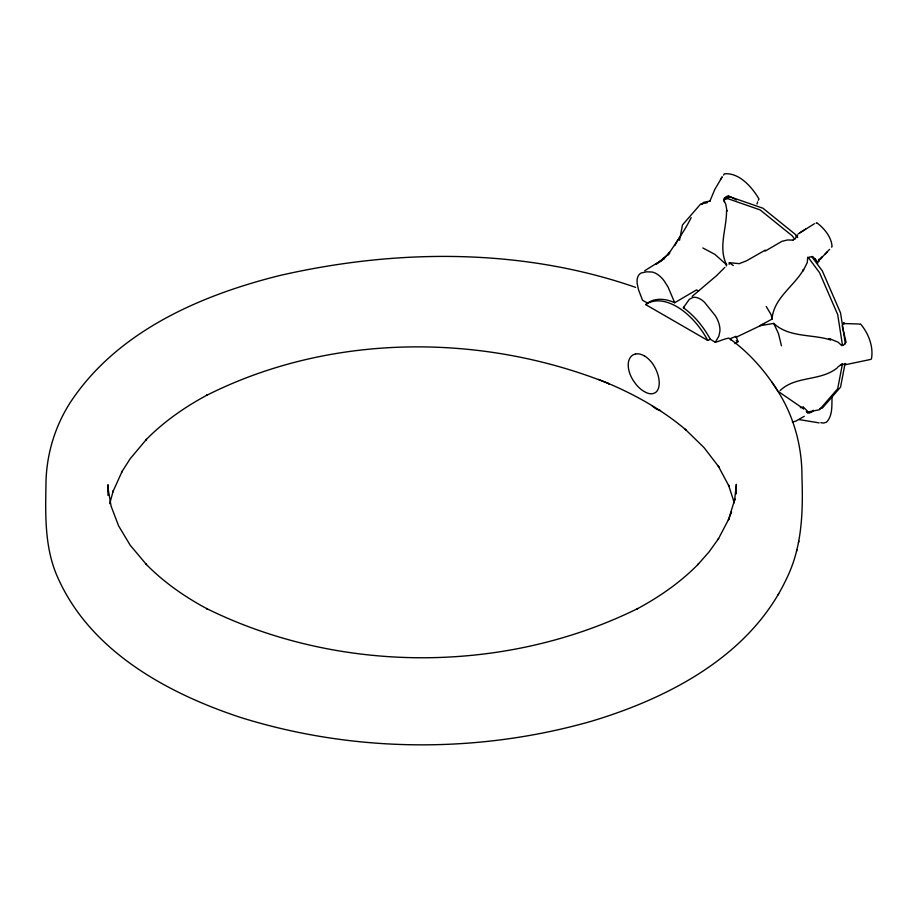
<?xml version="1.0" encoding="UTF-8"?>
<svg xmlns="http://www.w3.org/2000/svg" width="918" height="918" viewBox="0 0 918 918"><rect width="100%" height="100%" fill="white"/><g stroke="black" fill="none" stroke-linecap="round" stroke-linejoin="round"><path stroke-width="1.38" d="M736.316 493.815L736.351 484.314L734.572 500.436L734.939 498.841L728.399 520.104L731.52 511.865L731.049 513.082M729.156 264.315L729.317 262.697L739.254 263.65L746.518 260.827L765.291 250.098M841.829 345.661L838.145 342.207L829.057 338.49L830.687 339.935C811.81 333.991 789.055 337.732 773.725 323.411L759.691 325.752L772.038 319.108L771.189 314.782L766.243 306.52M807.794 257.132L807.243 262.582L803.147 270.936L803.296 269.41M819.177 259.564L818.879 261.355L818.925 259.163M635.589 287.357C521.608 247.803 396.404 248.767 279.68 275.538C200.193 295.309 117.229 331.467 70.514 402.141C54.449 426.973 45.843 456.418 45.957 485.989C45.349 516.731 44.81 548.712 57.696 577.399C90.331 651.16 166.961 693.079 240.229 717.337C353.419 752.817 477.199 753.793 591.203 721.318C669.452 697.841 751.28 655.096 787.082 577.537C802.229 546.313 803.147 510.947 801.953 476.958C802.114 449.774 795.573 422.567 782.377 398.745C768.986 375.278 750.763 353.453 728.789 338.099C724.141 338.88 719.861 341.106 715.306 342.288L710.348 339.304C703.693 327.095 694.708 315.93 683.382 307.748L689.292 299.325L692.7 297.547A18.612 10.316 59.5 0 1 704.599 302.366L715.34 315.723A18.612 10.316 59.5 0 1 719.896 331.375L718.874 336.126L715.306 342.288M679.55 240.264L682.476 224.944L700.686 203.991L707.503 202.671M842.483 363.723L837.686 388.784L819.476 409.738L807.209 412.125M845.065 363.459L840.544 387.144L822.333 408.097L819.602 408.625M772.038 319.108C773.553 298.304 793.68 286.6 803.491 269.72M724.164 201.788L724.853 197.898L728.697 196.039L736.477 199.917M796.503 551.305L796.916 549.549M798.442 542.905L798.855 541.138M109.701 503.626L113.293 490.705L112.834 491.922L122.209 471.175L121.646 472.104L130.23 458.667L146.467 439.343L145.836 439.986C163.633 421.741 184.782 407.064 207.181 395.05L206.584 395.383C330.331 333.016 481.617 332.557 609.265 383.804L608.634 383.54C636.335 395.383 662.922 410.346 685.93 429.899L685.207 429.268L704.003 447.571L718.886 466.952L718.243 465.988L728.995 486.173L728.49 484.911L734.308 502.869M756.983 204.037L757.66 201.903M710.016 200.881L714.686 189.659L722.236 176.83L720.504 179.48M726.23 266.002L726.643 264.843C717.956 247.803 726.781 228.502 726.54 210.383L726.999 211.174L725.794 204.358L723.763 199.872M806.314 411.562L809.079 413.18L812.705 411.367L813.187 410.266M728.858 518.899L718.071 539.497L718.622 538.579L709.121 551.821L697.864 564.581L698.495 563.939C680.697 582.173 659.549 596.849 637.149 608.864L637.746 608.542C504.808 674.168 339.522 674.168 206.584 608.542L207.181 608.864C184.782 596.849 163.633 582.173 145.836 563.939L146.467 564.581L130.23 545.258L118.617 525.899L111.112 506.185L108.083 488.583L108.232 491.819L107.991 484.693L108.014 495.318M674.81 245.611L678.046 239.632M723.556 175.12L724.279 173.869C739.185 172.228 752.209 187.364 758.991 199.011L758.268 200.262M842.173 363.735L837.79 367.097M691.151 217.6C684.61 230.98 675.855 242.765 667.902 255.032L669.429 252.266L665.114 257.442L656.255 264.086L664.529 258.383L644.723 270.73M778.085 594.818L778.716 593.774M678.838 238.519L680.525 236.328M660.294 261.676L662.796 258.624L669.727 253.288M808.127 258.279L809.079 257.178L812.705 256.501L816.871 261.401M701.719 204.439L703.544 202.339L710.348 201.019M807.622 413.066L807.243 410.931L804.019 407.764L803.17 407.133L800.37 407.672M820.084 259.335L829.585 249.34M821.185 258.119L819.866 259.542L822.367 256.868L821.105 258.222M683.382 307.748L684.117 306.979M816.148 223.189L816.676 222.649C824.008 228.112 831.524 236.959 832.064 246.586L831.547 247.137M724.795 267.436L716.533 275.675L692.172 296.376M824.949 254.252L827.187 251.945M710.348 339.304L707.686 340.406L645.721 304.627C653.501 297.283 665.688 298.442 674.696 302.733L696.487 289.916L698.541 290.949M645.721 304.627L647.052 303.651A59.303 34.241 60 0 1 706.355 337.881L707.686 340.406M780.128 390.586C795.493 375.588 820.6 381.463 837.227 367.877M804.26 416.313L795.929 421.075L792.326 422.039M793.152 240L795.263 238.542C796.216 237.532 796.824 233.298 797.639 235.777M765.13 251.119L781.918 241.331L787.483 239.977L793.003 240.114M798.132 233.941L814.461 223.705M805.614 229.11L800.071 232.667M734.87 343.653L738.038 341.611L735.984 336.309L730.166 338.742L731.405 340.417M764.522 323.687L735.88 337.365M803.296 408.831L803.17 407.133M635.543 353.935L633.053 354.887A21.917 13.403 57.1 0 0 628.21 365.1A21.917 13.345 56.9 0 0 633.053 380.201L635.543 383.713A21.94 12.875 58.9 0 0 644.333 391.596A21.94 12.382 60.8 0 0 652.767 393.661L654.982 392.87A21.906 11.854 62.7 0 0 659.227 383.001A21.917 11.923 63 0 0 654.982 367.544L652.767 363.884A21.94 12.45 61.1 0 0 644.333 355.794M870.092 359.558L845.535 364.687M859.638 324.215L860.487 323.916C868.439 333.188 873.752 346.717 871.411 359.053L870.562 359.351M726.115 196.544L728.697 196.039M723.981 198.368L730.797 197.049L762.938 208.225L795.08 234.17L797.639 237.613M723.843 199.493L727.94 198.701L760.081 209.878L792.223 235.811L794.781 239.265M807.542 412.366L812.705 411.367M858.732 323.997L844.893 323.584M841.186 364.882L845.753 363.838M819.12 422.877L798.935 419.549M820.83 422.705L823.641 423.037L826.487 422.2C833.131 415.395 831.593 404.608 832.087 395.876M841.599 344.961L843.413 345.26L846.098 342.265L842.208 325.844M729.317 262.697L733.298 265.543M598.41 379.375L609.265 383.804M702.867 247.975L714.87 254.355L726.643 264.843M736.259 340.75L738.038 341.611M647.638 303.101L642.543 300.278L638.492 289.709L637.195 283.628A18.612 10.626 58.1 0 1 641.303 272.979L646.398 271.82L652.044 272.015A18.612 10.626 58 0 1 664.391 281.206L668.075 287.07L674.696 302.733M803.491 408.751L777.948 391.229M773.702 323.388L778.407 333.395L781.459 345.742M812.109 257.143L822.333 270.925L840.544 312.9L845.386 343.86M808.402 257.637L819.476 272.577L837.686 314.553L842.529 345.512M814.886 258.532L817.812 262.823M777.466 390.391L771.958 382.152M817.307 262.043L817.8 262.8M635.44 353.969A21.94 12.875 58.9 0 1 644.207 355.805M660.524 410.518A18.612 11.165 60.5 0 1 652.044 405.779M843.757 322.884L843.539 323.951L844.262 323.515L843.757 322.884M843.986 323.744L843.803 323.17L843.986 323.744"/></g></svg>
